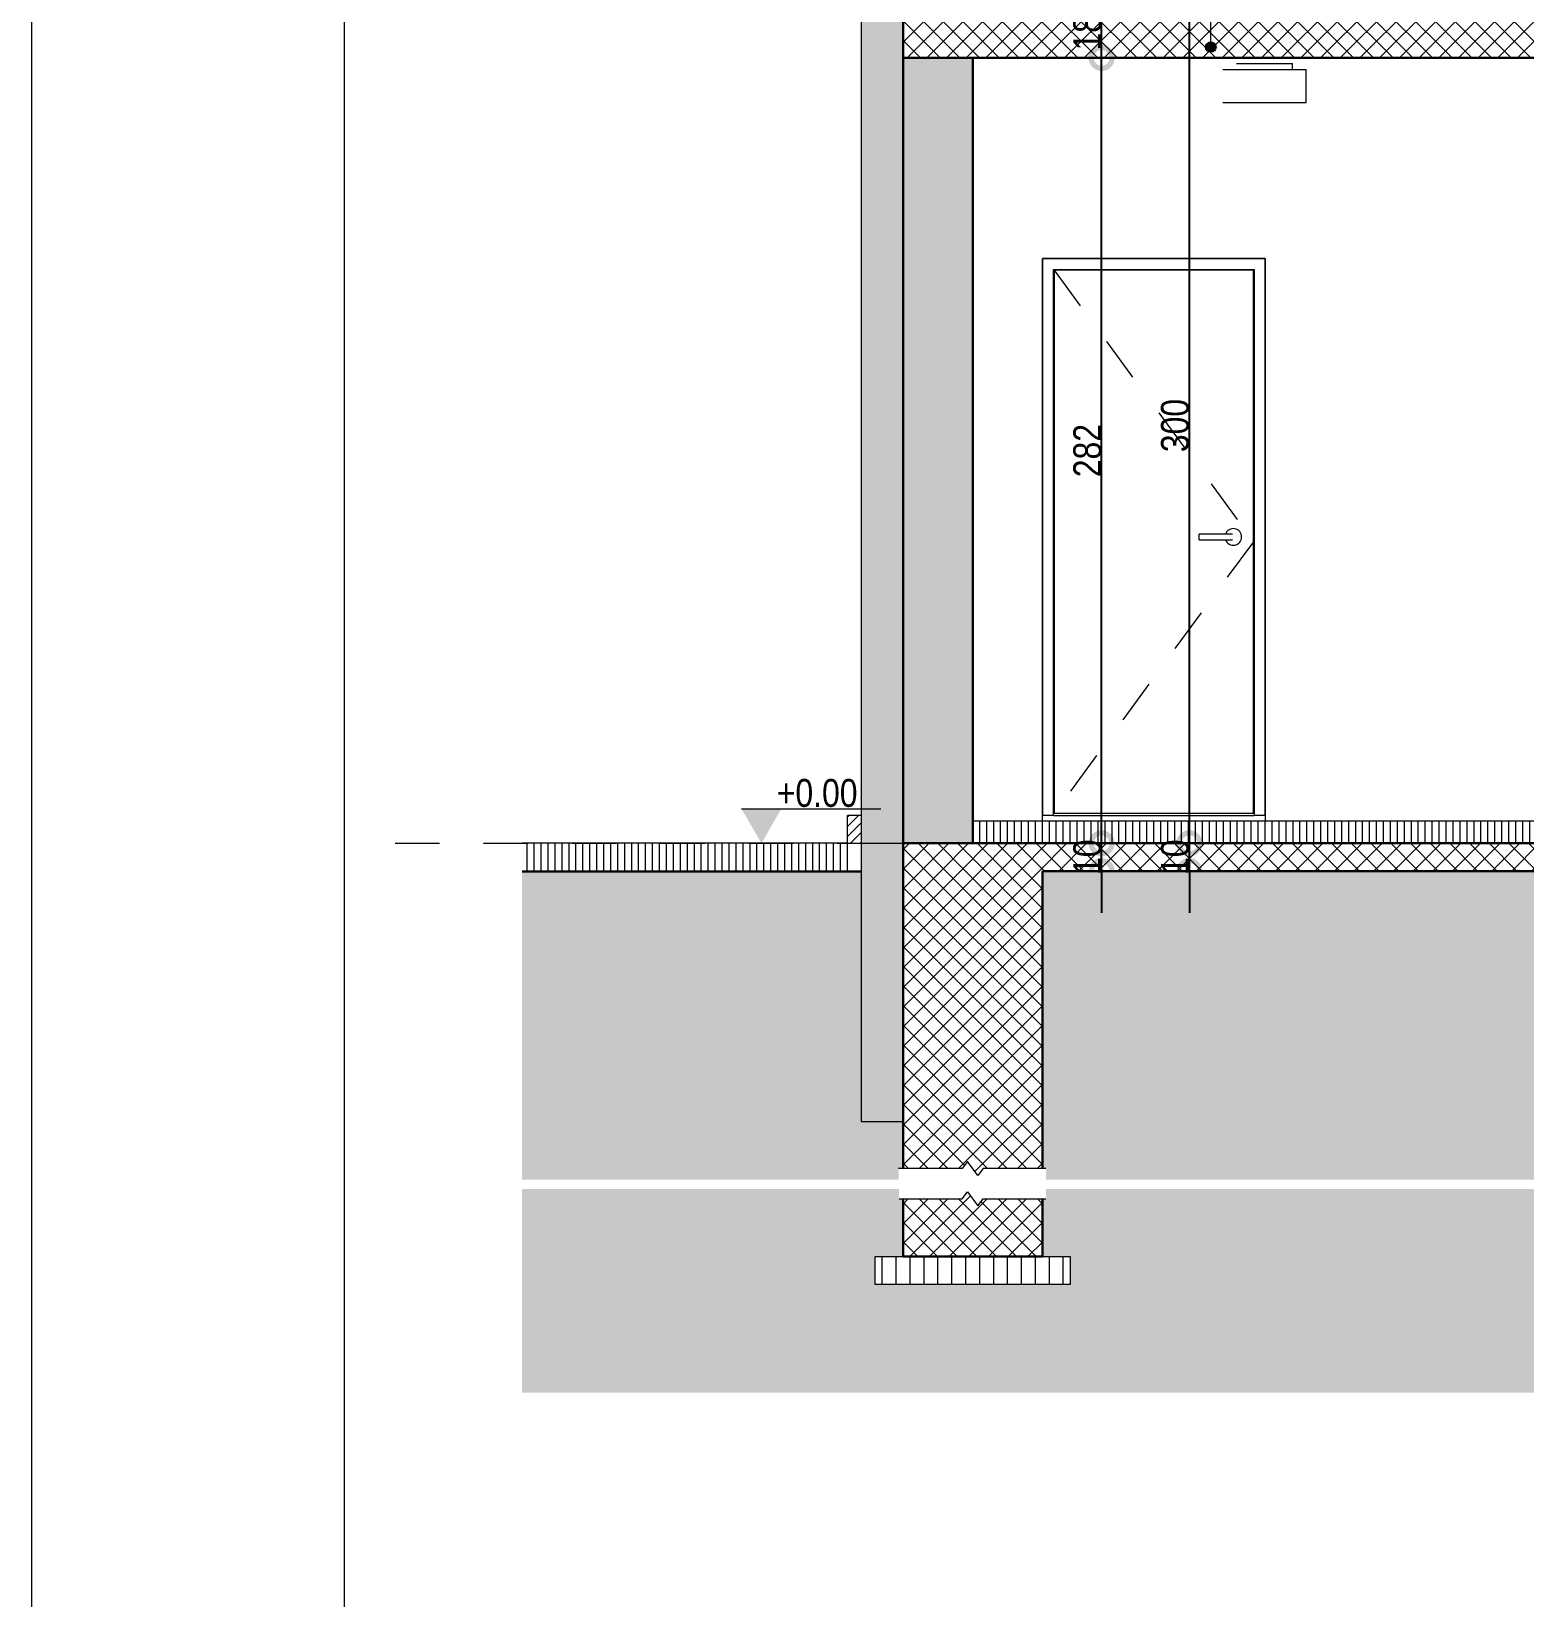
# Model space of a CAD drawing. Header units: centimetres. Extents: x 0 to 25250, y 0 to 2250.
# Drawn here: x 15050 to 15586, y 1135 to 1697 of the extents above; entities that cross this region are included whole.
import ezdxf

# ---------------------------------------------------------------- set-up
doc = ezdxf.new("R2010")
doc.units = ezdxf.units.CM
doc.linetypes.add('22-View-1$0$Dash', pattern=[31.75, 15.875, -15.875])
for name, color, linetype, lineweight in [('A-ANNO-DIMS', 7, 'Continuous', 9), ('A-ANNO-NOTE', 7, 'Continuous', 9), ('A-DETL', 7, 'Continuous', 9), ('A-DETL-GENF', 7, 'Continuous', 9), ('A-DETL-MBND', 7, 'Continuous', 9), ('A-DOOR', 7, 'Continuous', 9), ('A-DOOR-FRAM', 7, 'Continuous', 15), ('A-FLOR', 7, 'Continuous', 9), ('A-FLOR-FNSH', 7, 'Continuous', 9), ('A-FLOR-LEVL', 7, 'Continuous', 9), ('A-FLOR-MCUT', 7, 'Continuous', 9), ('A-FLOR-PATT', 7, 'Continuous', 9), ('A-WALL', 7, 'Continuous', 9), ('A-WALL-PATT', 7, 'Continuous', 9), ('E-LITE-EQPM', 7, 'Continuous', 9), ('G-ANNO-DIMS', 7, 'Continuous', 9), ('G-ANNO-TEXT', 7, 'Continuous', 9), ('G-ANNO-TTLB', 7, 'Continuous', 9)]:
    doc.layers.add(name, color=color, linetype=linetype, lineweight=lineweight)
doc.styles.add('22-View-1$0$Arial Narrow', font='ARIALN.TTF', dxfattribs={"height": 10})
doc.dimstyles.new('22-View-1$0$TEC_DIM', dxfattribs={"dimscale": 30.48, "dimtxt": 10.23431, "dimasz": 0.492126, "dimexe": 0.393701, "dimexo": 0.246063, "dimgap": 0, "dimtad": 1, "dimdec": 0, "dimzin": 0, "dimdsep": 46, "dimtxsty": '22-View-1$0$Arial Narrow', "dimblk1": '22-View-1$0$_DotSmall', "dimblk2": '22-View-1$0$_DotSmall', "dimsah": 1, "dimcen": 0.09, "dimazin": 0, "dimtfac": 1, "dimtdec": 4, "dimtix": 1, "dimtmove": 0, "dimatfit": 3, "dimfxl": 1, "dimtvp": 1, "dimtolj": 1, "dimtzin": 0, "dimarcsym": 2})
pattern_1 = [(45, (15996.2383, 1739.3646), (-3.535534, 3.535534), []), (135, (15996.2383, 1739.3646), (-3.535534, -3.535534), [])]
pattern_2 = [(0, (15996.238, 1739.365), (19.05, 19.05), [19.05, -19.05]), (0, (15996.238, 1746.509), (19.05, 19.05), [19.05, -19.05]), (0, (15996.238, 1753.653), (19.05, 19.05), [19.05, -19.05]), (90, (15998.62, 1756.034), (-19.05, 19.05), [19.05, -19.05]), (90, (16005.763, 1756.034), (-19.05, 19.05), [19.05, -19.05]), (90, (16012.906, 1756.034), (-19.05, 19.05), [19.05, -19.05])]

# ---------------------------------------------------------------- blocks, each defined once
blk = doc.blocks.new('TEC_ОФИЦИАЛНА РАМКА - TEC_ОФИЦИАЛНА РАМКА-2548455-СГРАДА ТИП III - ВЕРТИКАЛНИ РАЗРЕЗИ 5-5_ А-А')
at = {"layer": 'G-ANNO-TTLB'}
for p, q in [((-15.379, 40.554), (-15.379, -4.446)), ((-13.129, -4.146), (-13.129, 40.254))]:
    blk.add_line(p, q, dxfattribs=at)
blk = doc.blocks.new('TEC_DOOR-INT - 80x200-2358331-5-5')
at = {"layer": 'A-DOOR', "linetype": '22-View-1$0$Dash'}
for p, q in [((-1644.94, 205.8), (-1573.34, 108.3)), ((-1573.34, 108.3), (-1644.94, 10.8))]:
    blk.add_line(p, q, dxfattribs=at)
at = {"layer": 'A-DOOR', "lineweight": 15}
for p, q in [((-1573.34, 205.8), (-1644.94, 205.8)), ((-1644.94, 205.8), (-1644.94, 10.8)), ((-1573.34, 10.8), (-1573.34, 205.8)), ((-1644.94, 10.8), (-1573.34, 10.8))]:
    blk.add_line(p, q, dxfattribs=at)
at = {"layer": 'A-DOOR'}
for p, q in [((-1582.34, 111), (-1592.84, 111)), ((-1592.84, 110), (-1592.84, 111)), ((-1592.84, 109), (-1592.84, 110)), ((-1592.84, 109), (-1582.34, 109))]:
    blk.add_line(p, q, dxfattribs=at)
at = {"layer": 'A-DOOR', "flags": 128}
for points in [[(-1580.84, 111), (-1580.84, 111), (-1580.85, 111), (-1580.85, 111), (-1580.86, 111), (-1580.87, 111), (-1580.89, 111), (-1580.9, 111), (-1580.92, 111), (-1580.94, 111), (-1580.96, 111), (-1580.99, 111), (-1581.01, 111), (-1581.04, 111), (-1581.07, 111), (-1581.11, 111), (-1581.14, 111), (-1581.18, 111), (-1581.22, 111), (-1581.26, 111), (-1581.3, 111), (-1581.34, 111), (-1581.39, 111), (-1581.43, 111), (-1581.48, 111), (-1581.53, 111), (-1581.58, 111), (-1581.64, 111), (-1581.69, 111), (-1581.74, 111), (-1581.8, 111), (-1581.86, 111), (-1581.91, 111), (-1581.97, 111), (-1582.03, 111), (-1582.09, 111), (-1582.15, 111), (-1582.21, 111), (-1582.27, 111), (-1582.33, 111), (-1582.34, 111)], [(-1582.34, 109), (-1582.28, 109), (-1582.22, 109), (-1582.16, 109), (-1582.1, 109), (-1582.05, 109), (-1581.99, 109), (-1581.93, 109), (-1581.87, 109), (-1581.82, 109), (-1581.76, 109), (-1581.7, 109), (-1581.65, 109), (-1581.6, 109), (-1581.55, 109), (-1581.5, 109), (-1581.45, 109), (-1581.4, 109), (-1581.35, 109), (-1581.31, 109), (-1581.27, 109), (-1581.23, 109), (-1581.19, 109), (-1581.15, 109), (-1581.11, 109), (-1581.08, 109), (-1581.05, 109), (-1581.02, 109), (-1580.99, 109), (-1580.97, 109), (-1580.95, 109), (-1580.92, 109), (-1580.91, 109), (-1580.89, 109), (-1580.88, 109), (-1580.87, 109), (-1580.86, 109), (-1580.85, 109), (-1580.85, 109), (-1580.84, 109)]]:
    blk.add_lwpolyline(points, dxfattribs=at)
at = {"layer": 'A-DOOR'}
for start, end in [(360, 160.3657), (199.5633, 360)]:
    blk.add_arc((-1580.59, 110), 3, start, end, dxfattribs=at)
at = {"layer": 'A-DOOR-FRAM'}
for p, q in [((-1569.14, 210), (-1649.14, 210)), ((-1649.14, 210), (-1649.14, 10)), ((-1569.14, 10), (-1569.14, 210)), ((-1645.14, 206), (-1573.14, 206)), ((-1645.14, 10), (-1645.14, 206)), ((-1573.14, 206), (-1573.14, 10)), ((-1645.14, 10), (-1649.14, 10)), ((-1569.14, 10), (-1573.14, 10))]:
    blk.add_line(p, q, dxfattribs=at)
blk = doc.blocks.new('TEC-BREAKLINE - M_Break Line-2501834-5-5')
at = {"layer": 'A-DETL-GENF'}
for p, q in [((-1678, -116.78), (-1700.77, -116.78)), ((-1676.1, -114.24), (-1678, -116.78)), ((-1672.29, -119.32), (-1676.1, -114.24)), ((-1670.38, -116.78), (-1672.29, -119.32)), ((-1647.91, -116.78), (-1670.38, -116.78))]:
    blk.add_line(p, q, dxfattribs=at)
blk = doc.blocks.new('TEC-BREAKLINE - M_Break Line-2501920-5-5')
at = {"layer": 'A-DETL-GENF'}
for p, q in [((-1700.6, -127.69), (-1678, -127.69)), ((-1678, -127.69), (-1676.1, -125.15)), ((-1676.1, -125.15), (-1672.29, -130.23)), ((-1672.29, -130.23), (-1670.38, -127.69)), ((-1670.38, -127.69), (-1647.87, -127.69))]:
    blk.add_line(p, q, dxfattribs=at)
blk = doc.blocks.new('Spot Elevations - ELEVATION_PROJECT-150941-5-5')
at = {"layer": 'A-ANNO-NOTE'}
blk.add_hatch(color=256, dxfattribs=at).paths.add_polyline_path([(-1179.05, 312.39), (-1164.73, 312.39), (-1171.89, 300)])
blk.add_line((-1179.05, 312.39), (-1129.05, 312.39), dxfattribs=at)
blk = doc.blocks.new('22-View-1$0$_DotSmall')
at = {"color": 0, "linetype": 'ByBlock', "const_width": 0.5}
blk.add_lwpolyline([(-0.0625, 0, 1), (0.0625, 0, 1)], format="xyb", close=True, dxfattribs=at)
blk = doc.blocks.new('*D3174')
at = {"layer": 'A-ANNO-DIMS', "color": 0, "lineweight": -2, "transparency": 16777216}
for p, q in [((15434.37, 1405.47), (15434.37, 1420.47)), ((15434.37, 1395.47), (15434.37, 1405.47)), ((15439.22, 1405.47), (15446.37, 1405.47)), ((15434.37, 1395.47), (15434.37, 1380.47)), ((15439.22, 1395.47), (15446.37, 1395.47))]:
    blk.add_line(p, q, dxfattribs=at)
at = {"layer": 'A-ANNO-DIMS', "color": 0, "lineweight": -2, "transparency": 16777216, "xscale": 15, "yscale": 15, "zscale": 15}
for p, rotation in [((15434.37, 1405.47), 270), ((15434.37, 1395.47), 90)]:
    blk.add_blockref('22-View-1$0$_DotSmall', p, dxfattribs=dict(at, rotation=rotation))
at = {"layer": 'A-ANNO-DIMS', "color": 0, "transparency": 16777216, "insert": (15429.27, 1400.47), "char_height": 10, "width": 15.2053, "attachment_point": 5, "rotation": 90, "style": '22-View-1$0$Arial Narrow'}
blk.add_mtext('\\A1;10', dxfattribs=at)
blk = doc.blocks.new('*D3175')
at = {"layer": 'A-ANNO-DIMS', "color": 0, "lineweight": -2, "transparency": 16777216}
for p, q in [((15434.37, 1405.47), (15434.37, 1687.47)), ((15439.22, 1687.47), (15446.37, 1687.47)), ((15439.22, 1405.47), (15446.37, 1405.47))]:
    blk.add_line(p, q, dxfattribs=at)
at = {"layer": 'A-ANNO-DIMS', "color": 0, "lineweight": -2, "transparency": 16777216, "xscale": 15, "yscale": 15, "zscale": 15}
for p, rotation in [((15434.37, 1687.47), 90), ((15434.37, 1405.47), 270)]:
    blk.add_blockref('22-View-1$0$_DotSmall', p, dxfattribs=dict(at, rotation=rotation))
at = {"layer": 'A-ANNO-DIMS', "color": 0, "transparency": 16777216, "insert": (15429.27, 1546.47), "char_height": 10, "width": 22.8079, "attachment_point": 5, "rotation": 90, "style": '22-View-1$0$Arial Narrow'}
blk.add_mtext('\\A1;282', dxfattribs=at)
blk = doc.blocks.new('*D3176')
at = {"layer": 'A-ANNO-DIMS', "color": 0, "lineweight": -2, "transparency": 16777216}
for p, q in [((15434.37, 1687.47), (15434.37, 1705.47)), ((15439.22, 1705.47), (15446.37, 1705.47)), ((15439.22, 1687.47), (15446.37, 1687.47))]:
    blk.add_line(p, q, dxfattribs=at)
at = {"layer": 'A-ANNO-DIMS', "color": 0, "lineweight": -2, "transparency": 16777216, "xscale": 15, "yscale": 15, "zscale": 15}
for p, rotation in [((15434.37, 1705.47), 90), ((15434.37, 1687.47), 270)]:
    blk.add_blockref('22-View-1$0$_DotSmall', p, dxfattribs=dict(at, rotation=rotation))
at = {"layer": 'A-ANNO-DIMS', "color": 0, "transparency": 16777216, "insert": (15429.27, 1696.47), "char_height": 10, "width": 15.2053, "attachment_point": 5, "rotation": 90, "style": '22-View-1$0$Arial Narrow'}
blk.add_mtext('\\A1;18', dxfattribs=at)
blk = doc.blocks.new('*D3178')
at = {"layer": 'A-ANNO-DIMS', "color": 0, "lineweight": -2, "transparency": 16777216}
for p, q in [((15465.87, 1405.47), (15465.87, 1420.47)), ((15465.87, 1395.47), (15465.87, 1405.47)), ((15470.71, 1405.47), (15477.87, 1405.47)), ((15465.87, 1395.47), (15465.87, 1380.47)), ((15470.71, 1395.47), (15477.87, 1395.47))]:
    blk.add_line(p, q, dxfattribs=at)
at = {"layer": 'A-ANNO-DIMS', "color": 0, "lineweight": -2, "transparency": 16777216, "xscale": 15, "yscale": 15, "zscale": 15}
for p, rotation in [((15465.87, 1405.47), 270), ((15465.87, 1395.47), 90)]:
    blk.add_blockref('22-View-1$0$_DotSmall', p, dxfattribs=dict(at, rotation=rotation))
at = {"layer": 'A-ANNO-DIMS', "color": 0, "transparency": 16777216, "insert": (15460.76, 1400.47), "char_height": 10, "width": 15.2053, "attachment_point": 5, "rotation": 90, "style": '22-View-1$0$Arial Narrow'}
blk.add_mtext('\\A1;10', dxfattribs=at)
blk = doc.blocks.new('*D3179')
at = {"layer": 'A-ANNO-DIMS', "color": 0, "lineweight": -2, "transparency": 16777216}
for p, q in [((15465.87, 1405.47), (15465.87, 1705.47)), ((15470.71, 1705.47), (15477.87, 1705.47)), ((15470.71, 1405.47), (15477.87, 1405.47))]:
    blk.add_line(p, q, dxfattribs=at)
at = {"layer": 'A-ANNO-DIMS', "color": 0, "lineweight": -2, "transparency": 16777216, "xscale": 15, "yscale": 15, "zscale": 15}
for p, rotation in [((15465.87, 1705.47), 90), ((15465.87, 1405.47), 270)]:
    blk.add_blockref('22-View-1$0$_DotSmall', p, dxfattribs=dict(at, rotation=rotation))
at = {"layer": 'A-ANNO-DIMS', "color": 0, "transparency": 16777216, "insert": (15460.76, 1555.47), "char_height": 10, "width": 22.8079, "attachment_point": 5, "rotation": 90, "style": '22-View-1$0$Arial Narrow'}
blk.add_mtext('\\A1;300', dxfattribs=at)
blk = doc.blocks.new('Deckenleuchte rund mit Ring Aufbau - 30 СКЛАД-1750020-5-5')
at = {"layer": 'E-LITE-EQPM', "lineweight": 5}
for p, q in [((-1584.39, 277.81), (-1554.39, 277.81)), ((-1579.39, 280), (-1559.39, 280)), ((-1559.39, 277.81), (-1559.39, 280)), ((-1554.39, 266.03), (-1554.39, 277.81)), ((-1584.39, 266.03), (-1554.39, 266.03))]:
    blk.add_line(p, q, dxfattribs=at)

msp = doc.modelspace()

# ---------------------------------------------------------------- block references
at = {"layer": 'G-ANNO-TTLB', "xscale": 49.99999999999999, "yscale": 49.99999999999999, "zscale": 49.99999999999999}
msp.add_blockref('TEC_ОФИЦИАЛНА РАМКА - TEC_ОФИЦИАЛНА РАМКА-2548455-СГРАДА ТИП III - ВЕРТИКАЛНИ РАЗРЕЗИ 5-5_ А-А', (15818.96, 222.31), dxfattribs=at)

# ---------------------------------------------------------------- next in the draw order: hatches: boundary and pattern name
at = {"layer": 'A-DETL-GENF'}
h = msp.add_hatch(dxfattribs=at)
h.set_pattern_fill('FP1_12', color=256, style=0, pattern_type=2)
h.set_pattern_definition(pattern_2)
h.paths.add_polyline_path([(16983.48, 1284.69), (16983.48, 1395.47), (16853.1, 1395.47), (16853.1, 1305.47), (16838.1, 1305.47), (16838.1, 1288.69), (16839.34, 1288.69), (16839.34, 1284.69), (16884.35, 1284.69)])
h.paths.add_polyline_path([(15414.34, 1284.69), (16091.47, 1284.69), (16091.47, 1288.69), (16093.1, 1288.69), (16093.1, 1395.47), (15413.1, 1395.47), (15413.1, 1288.69), (15414.34, 1288.69)])
h.paths.add_polyline_path([(15349.4, 1284.69), (15361.47, 1284.69), (15361.47, 1288.69), (15363.1, 1288.69), (15363.1, 1305.47), (15348.1, 1305.47), (15348.1, 1395.32), (15226.26, 1395.32), (15226.26, 1284.69), (15309.1, 1284.69)])
h.paths.add_polyline_path([(16781.59, 1284.69), (16786.47, 1284.69), (16786.47, 1288.69), (16788.1, 1288.69), (16788.1, 1395.47), (16378.1, 1395.47), (16378.1, 1288.69), (16379.34, 1288.69), (16379.34, 1284.69), (16763.83, 1284.69)])
h.paths.add_polyline_path([(16321.59, 1284.69), (16326.47, 1284.69), (16326.47, 1288.69), (16328.1, 1288.69), (16328.1, 1395.47), (16143.1, 1395.47), (16143.1, 1288.69), (16144.34, 1288.69), (16144.34, 1284.69), (16257.14, 1284.69)])
h = msp.add_hatch(dxfattribs=at)
h.set_pattern_fill('FP1_12', color=256, style=0, pattern_type=2)
h.set_pattern_definition(pattern_2)
h.paths.add_polyline_path([(15226.26, 1208.2), (16983.48, 1208.2), (16983.48, 1281.31), (16839.38, 1281.31), (16839.38, 1277.78), (16838.1, 1277.78), (16838.1, 1257.06), (16848.1, 1257.06), (16848.1, 1247.06), (16778.1, 1247.06), (16778.1, 1257.06), (16788.1, 1257.06), (16788.1, 1277.78), (16786.65, 1277.78), (16786.65, 1281.31), (16379.38, 1281.31), (16379.38, 1277.78), (16378.1, 1277.78), (16378.1, 1257.06), (16388.1, 1257.06), (16388.1, 1247.06), (16318.1, 1247.06), (16318.1, 1257.06), (16328.1, 1257.06), (16328.1, 1277.78), (16326.65, 1277.78), (16326.65, 1281.31), (16144.38, 1281.31), (16144.38, 1277.78), (16143.1, 1277.78), (16143.1, 1257.06), (16153.1, 1257.06), (16153.1, 1247.06), (16083.1, 1247.06), (16083.1, 1257.06), (16093.1, 1257.06), (16093.1, 1277.78), (16091.65, 1277.78), (16091.65, 1281.31), (15414.38, 1281.31), (15414.38, 1277.78), (15413.1, 1277.78), (15413.1, 1257.06), (15423.1, 1257.06), (15423.1, 1247.06), (15353.1, 1247.06), (15353.1, 1257.06), (15363.1, 1257.06), (15363.1, 1277.78), (15361.65, 1277.78), (15361.65, 1281.31), (15226.26, 1281.31), (15226.26, 1216.37)])
at = {"layer": 'A-FLOR-PATT'}
h = msp.add_hatch(dxfattribs=at)
h.set_pattern_fill('FP1_8', color=256, style=0, pattern_type=2)
h.set_pattern_definition(pattern_1)
h.paths.add_polyline_path([(15598.1, 1687.47), (16118.1, 1687.47), (16118.1, 1705.47), (15363.1, 1705.47), (15363.1, 1687.47), (15555.74, 1687.47)])
at = {"layer": 'A-FLOR-PATT', "true_color": 0x787878}
h = msp.add_hatch(dxfattribs=at)
h.set_pattern_fill('FP1_4', color=8, style=0, pattern_type=2)
h.set_pattern_definition([(270, (16058.1043, 1413.4686), (2.5, 2e-16), [])])
h.paths.add_polyline_path([(15388.1, 1405.47), (15598.1, 1405.47), (15598.1, 1413.47), (15388.1, 1413.47)])
h.paths.add_polyline_path([(15610.1, 1405.47), (16118.1, 1405.47), (16118.1, 1413.47), (15610.1, 1413.47)])
at = {"layer": 'A-FLOR-PATT', "true_color": 0xe0ea68}
h = msp.add_hatch(dxfattribs=at)
h.set_pattern_fill('FP1_11', color=61, style=0, pattern_type=2)
h.set_pattern_definition([(270, (15993.1043, 1405.4686), (2.5, 2e-16), [])])
h.paths.add_polyline_path([(15226.28, 1395.47), (15343.1, 1395.47), (15343.1, 1405.47), (15226.28, 1405.47), (15226.28, 1397.54)])
at = {"layer": 'A-FLOR-PATT'}
h = msp.add_hatch(dxfattribs=at)
h.set_pattern_fill('FP1_8', color=256, style=0, pattern_type=2)
h.set_pattern_definition(pattern_1)
h.paths.add_polyline_path([(15423.1, 1395.47), (16134.65, 1395.47), (16134.65, 1405.47), (15363.1, 1405.47), (15363.1, 1395.47), (15413.1, 1395.47)])
at = {"layer": 'A-FLOR-PATT', "true_color": 0x787878}
h = msp.add_hatch(dxfattribs=at)
h.set_pattern_fill('FP1_13', color=8, style=0, pattern_type=2)
h.set_pattern_definition([(270, (16055.6043, 1225.4686), (5, 3e-16), [])])
h.paths.add_polyline_path([(15413.1, 1247.06), (15423.1, 1247.06), (15423.1, 1257.06), (15353.1, 1257.06), (15353.1, 1247.06), (15363.1, 1247.06)])
h.paths.add_polyline_path([(16083.1, 1247.06), (16134.65, 1247.06), (16134.65, 1257.06), (16083.1, 1257.06), (16083.1, 1252.73)])
at = {"layer": 'A-WALL-PATT', "lineweight": 5, "true_color": 0xffff80}
for points in [[(15348.1, 1405.47), (15363.1, 1405.47), (15363.1, 1705.47), (15348.1, 1705.47), (15348.1, 1517.32)], [(15353.1, 1305.47), (15363.1, 1305.47), (15363.1, 1405.47), (15348.1, 1405.47), (15348.1, 1305.47)]]:
    msp.add_hatch(color=51, dxfattribs=at).paths.add_polyline_path(points)
at = {"layer": 'A-WALL-PATT', "lineweight": 5, "true_color": 0x808080}
msp.add_hatch(color=8, dxfattribs=at).paths.add_polyline_path([(15388.1, 1405.47), (15388.1, 1687.47), (15363.1, 1687.47), (15363.1, 1405.47)])
at = {"layer": 'A-WALL-PATT', "true_color": 0x787878}
h = msp.add_hatch(dxfattribs=at)
h.set_pattern_fill('FP1_1', color=8, style=0, pattern_type=2)
h.set_pattern_definition([(45, (15996.2383, 1739.3646), (-1.767767, 1.767767), [])])
h.paths.add_polyline_path([(15343.1, 1405.47), (15348.1, 1405.47), (15348.1, 1415.47), (15343.1, 1415.47)])
at = {"layer": 'A-WALL-PATT'}
h = msp.add_hatch(dxfattribs=at)
h.set_pattern_fill('FP1_8', color=256, style=0, pattern_type=2)
h.set_pattern_definition(pattern_1)
h.paths.add_polyline_path([(15389.96, 1286.15), (15391.86, 1288.69), (15413.1, 1288.69), (15413.1, 1395.47), (15363.1, 1395.47), (15363.1, 1288.69), (15384.24, 1288.69), (15386.15, 1291.23), (15388.05, 1288.69)])
h = msp.add_hatch(dxfattribs=at)
h.set_pattern_fill('FP1_8', color=256, style=0, pattern_type=2)
h.set_pattern_definition(pattern_1)
h.paths.add_polyline_path([(15391.86, 1257.06), (15413.1, 1257.06), (15413.1, 1277.78), (15391.86, 1277.78), (15389.96, 1275.24), (15386.15, 1280.32), (15384.24, 1277.78), (15363.1, 1277.78), (15363.1, 1257.06), (15386.15, 1257.06)])
at = {"layer": 'G-ANNO-TEXT'}
h = msp.add_hatch(color=256, dxfattribs=at)
edge = h.paths.add_edge_path()
edge.add_arc((15473.58, 1691.37), 1.88, 0, 360)

# ---------------------------------------------------------------- next in the draw order: linework, layer by layer
at = {"layer": 'A-DETL', "color": 7, "lineweight": 30}
for p, q in [((15363.1, 1687.47), (15388.1, 1687.47)), ((15388.1, 1405.47), (15363.1, 1405.47)), ((15348.1, 1395.32), (15226.28, 1395.32)), ((15363.1, 1305.47), (15363.1, 1395.47)), ((15413.1, 1395.47), (15413.1, 1288.69)), ((16093.1, 1395.47), (15413.1, 1395.47)), ((15363.1, 1288.69), (15363.1, 1305.47)), ((15363.1, 1257.06), (15363.1, 1277.78)), ((15413.1, 1277.78), (15413.1, 1257.06)), ((15363.1, 1257.06), (15413.1, 1257.06))]:
    msp.add_line(p, q, dxfattribs=at)
at = {"layer": 'A-DETL-MBND'}
for p, q in [((15348.1, 1305.47), (15348.1, 1395.32)), ((15363.1, 1305.47), (15348.1, 1305.47)), ((15353.1, 1247.06), (15353.1, 1257.06)), ((15353.1, 1257.06), (15363.1, 1257.06)), ((15413.1, 1257.06), (15423.1, 1257.06)), ((15423.1, 1257.06), (15423.1, 1247.06)), ((15423.1, 1247.06), (15353.1, 1247.06))]:
    msp.add_line(p, q, dxfattribs=at)
at = {"layer": 'A-FLOR'}
msp.add_line((15348.1, 1395.47), (15343.1, 1395.47), dxfattribs=at)
at = {"layer": 'A-FLOR-FNSH', "lineweight": 30}
for p, q in [((15388.1, 1687.47), (15598.1, 1687.47)), ((15388.1, 1413.47), (15388.1, 1405.47)), ((15363.1, 1395.47), (15363.1, 1405.47)), ((15388.1, 1405.47), (15598.1, 1405.47))]:
    msp.add_line(p, q, dxfattribs=at)
at = {"layer": 'A-FLOR-FNSH'}
for p, q in [((15598.1, 1413.47), (15388.1, 1413.47)), ((15343.1, 1405.47), (15226.28, 1405.47)), ((15343.1, 1395.47), (15343.1, 1405.47)), ((15343.1, 1395.47), (15226.28, 1395.47))]:
    msp.add_line(p, q, dxfattribs=at)
at = {"layer": 'A-FLOR-LEVL', "linetype": '22-View-1$0$Dash'}
msp.add_line((15180.69, 1405.47), (17044.79, 1405.47), dxfattribs=at)
at = {"layer": 'A-FLOR-MCUT'}
msp.add_line((15388.1, 1405.47), (15363.1, 1405.47), dxfattribs=at)
at = {"layer": 'A-WALL'}
for p, q in [((15348.1, 1395.32), (15348.1, 1980.6)), ((15413.1, 1615.47), (15493.1, 1615.47)), ((15413.1, 1413.47), (15413.1, 1615.47)), ((15493.1, 1615.47), (15493.1, 1413.47)), ((15348.1, 1415.47), (15343.1, 1415.47)), ((15343.1, 1405.47), (15343.1, 1415.47)), ((15417.1, 1415.47), (15489.1, 1415.47)), ((15343.1, 1405.47), (15363.1, 1405.47))]:
    msp.add_line(p, q, dxfattribs=at)
at = {"layer": 'A-WALL', "lineweight": 30}
for p, q in [((15363.1, 1405.47), (15363.1, 1954.06)), ((15388.1, 1413.47), (15388.1, 1687.47))]:
    msp.add_line(p, q, dxfattribs=at)
at = {"layer": 'G-ANNO-TEXT'}
msp.add_line((15473.58, 1691.37), (15473.58, 1839.12), dxfattribs=at)
msp.add_circle((15473.58, 1691.37), 1.88, dxfattribs=at)

# ---------------------------------------------------------------- next in the draw order: block references
at = {"layer": 'A-DETL-GENF'}
for name in ['TEC-BREAKLINE - M_Break Line-2501834-5-5', 'TEC-BREAKLINE - M_Break Line-2501920-5-5']:
    msp.add_blockref(name, (17062.25, 1405.47), dxfattribs=at)
at = {"layer": 'A-DOOR'}
msp.add_blockref('TEC_DOOR-INT - 80x200-2358331-5-5', (17062.25, 1405.47), dxfattribs=at)
at = {"layer": 'E-LITE-EQPM', "lineweight": 5}
msp.add_blockref('Deckenleuchte rund mit Ring Aufbau - 30 СКЛАД-1750020-5-5', (17062.25, 1405.47), dxfattribs=at)
at = {"layer": 'G-ANNO-DIMS'}
msp.add_blockref('Spot Elevations - ELEVATION_PROJECT-150941-5-5', (16484.1, 1105.47), dxfattribs=at)

# ---------------------------------------------------------------- next in the draw order: texts
at = {"layer": 'G-ANNO-DIMS', "insert": (15317.72, 1428.56), "char_height": 10, "width": 34.7536, "attachment_point": 1, "line_spacing_factor": 0.974696, "style": '22-View-1$0$Arial Narrow'}
msp.add_mtext('+0.00', dxfattribs=at)

# ---------------------------------------------------------------- next in the draw order: dimensions: what is measured, and where the dimension line sits
at = {"layer": 'A-ANNO-DIMS'}
for base, p1, p2, override, picture, middle in [((15434.37, 1705.47), (15431.72, 1687.47), (15431.72, 1705.47), {"dimpost": '<>', "dimfxl": 18}, '*D3176', (15429.27, 1696.47)), ((15465.87, 1705.47), (15463.21, 1405.47), (15463.21, 1705.47), {"dimpost": '<>', "dimfxl": 300}, '*D3179', (15460.76, 1555.47)), ((15434.37, 1687.47), (15431.72, 1405.47), (15431.72, 1687.47), {"dimpost": '<>', "dimfxl": 282}, '*D3175', (15429.27, 1546.47)), ((15434.37, 1405.47), (15431.72, 1395.47), (15431.72, 1405.47), {"dimpost": '<>', "dimfxl": 10}, '*D3174', (15429.27, 1400.47)), ((15465.87, 1405.47), (15463.21, 1395.47), (15463.21, 1405.47), {"dimpost": '<>', "dimfxl": 10}, '*D3178', (15460.76, 1400.47))]:
    dim = msp.add_linear_dim(base=base, p1=p1, p2=p2, angle=90, dimstyle='22-View-1$0$TEC_DIM', override=override, dxfattribs=at)
    dim.commit()
    dim.dimension.update_dxf_attribs({"geometry": picture, "text_midpoint": middle})

doc.saveas('drawing.dxf')
